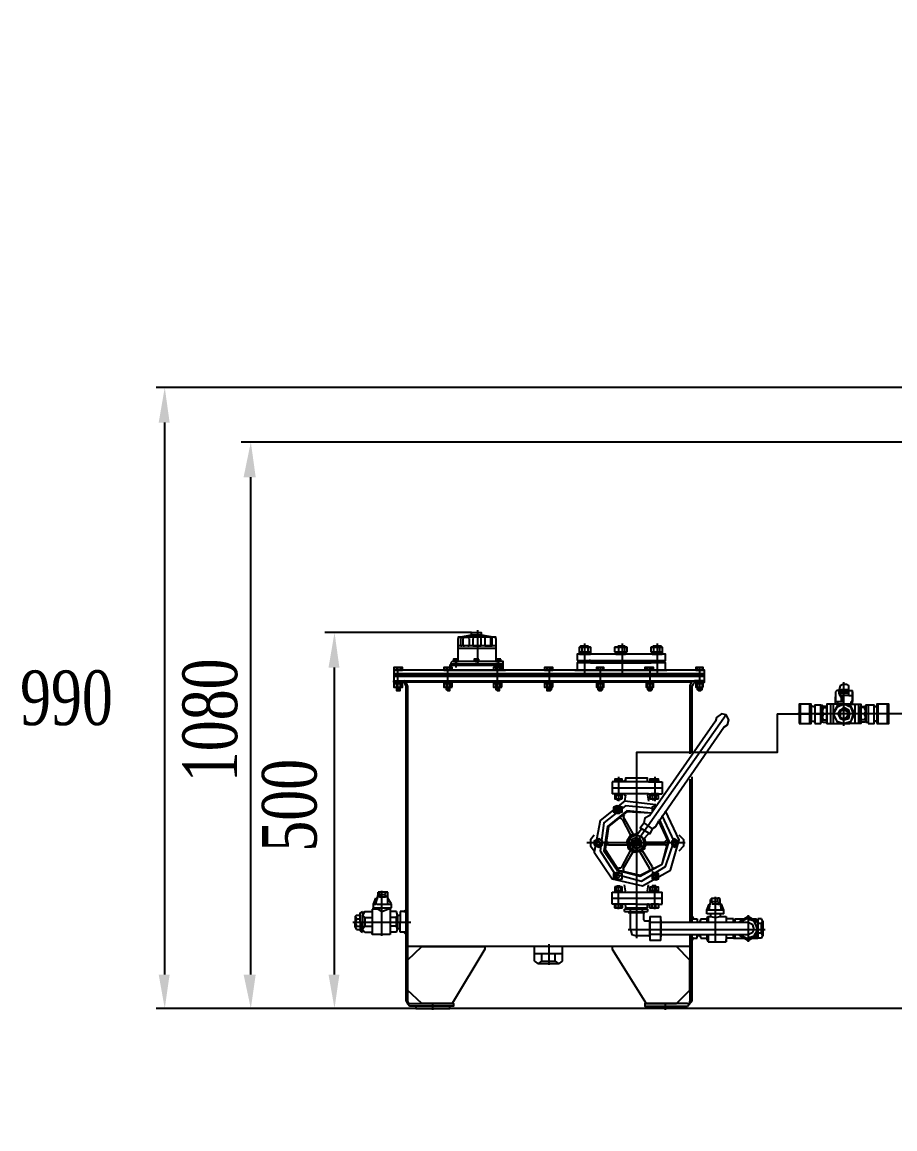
# Model space of a CAD drawing. Header units: inches. Extents: x -65 to 4788, y -4676 to 3369.
# Drawn here: x -65 to 1082, y -704 to 750 of the extents above; entities that cross this region are included whole.
import ezdxf

# ---------------------------------------------------------------- set-up
doc = ezdxf.new("R2010")
doc.units = ezdxf.units.IN
doc.header["$MEASUREMENT"] = 0
doc.layers.get('0').update_dxf_attribs({"color": 250, "linetype": 'CONTINUOUS', "lineweight": 100})
doc.styles.get("Standard").update_dxf_attribs({"font": 'times.ttf', "width": 0.75})

msp = doc.modelspace()

# ---------------------------------------------------------------- hatches: boundary and pattern name
at = {"lineweight": -2}
for points in [[(114.5, 223.9), (128.9, 223.9), (122.5, 270.1)], [(226.1, 152.2), (242, 152.2), (235.6, 198.4)], [(337.7, -98), (352, -98), (345.6, -51.8)], [(114.5, -501.3), (128.9, -501.3), (122.5, -545.9)], [(226.1, -501.3), (242, -501.3), (235.6, -545.9)], [(337.7, -501.3), (352, -501.3), (345.6, -545.9)]]:
    msp.add_hatch(color=0, dxfattribs=at).paths.add_polyline_path(points)

# ---------------------------------------------------------------- linework, layer by layer
at = {"color": 0, "lineweight": -2}
for points in [[(1415.1, 270.1), (111.3, 270.1)], [(122.5, 270.1), (122.5, 270.1)], [(122.5, -501.3), (122.5, 223.9)], [(1424.7, 198.4), (222.9, 198.4)], [(235.6, 198.4), (235.6, 198.4)], [(235.6, -501.3), (235.6, 152.2)], [(525.7, -51.8), (332.9, -51.8)], [(345.6, -51.8), (345.6, -51.8)], [(509.8, -58.2), (525.7, -55), (538.5, -55), (556, -58.2)], [(525.7, -55), (525.7, -51.8), (538.5, -51.8), (538.5, -55)], [(525.7, -51.8), (525.7, -51.8)], [(533.7, -48.6), (533.7, -93.3)], [(509.8, -58.2), (508.2, -58.2), (508.2, -59.8)], [(508.2, -86.9), (508.2, -59.8)], [(557.6, -69.4), (508.2, -69.4)], [(508.2, -72.5), (557.6, -72.5)], [(556, -58.2), (509.8, -58.2)], [(513, -58.2), (513, -58.2), (511.4, -59.8)], [(511.4, -69.4), (511.4, -59.8)], [(511.4, -69.4), (513, -69.4), (513, -69.4)], [(516.2, -58.2), (514.6, -58.2), (514.6, -59.8)], [(514.6, -69.4), (514.6, -59.8)], [(514.6, -69.4), (514.6, -69.4), (516.2, -69.4)], [(516.2, -58.2), (520.9, -58.2)], [(520.9, -69.4), (516.2, -69.4)], [(522.5, -59.8), (520.9, -58.2), (520.9, -58.2)], [(520.9, -69.4), (520.9, -69.4), (522.5, -69.4)], [(522.5, -59.8), (522.5, -69.4)], [(528.9, -58.2), (528.9, -58.2), (527.3, -59.8)], [(527.3, -59.8), (527.3, -69.4)], [(527.3, -69.4), (528.9, -69.4), (528.9, -69.4)], [(535.3, -58.2), (528.9, -58.2)], [(528.9, -69.4), (535.3, -69.4)], [(538.5, -59.8), (536.9, -58.2), (535.3, -58.2)], [(535.3, -69.4), (536.9, -69.4), (538.5, -69.4)], [(538.5, -69.4), (538.5, -59.8)], [(544.9, -58.2), (543.3, -58.2), (543.3, -59.8)], [(543.3, -59.8), (543.3, -69.4)], [(543.3, -69.4), (543.3, -69.4), (544.9, -69.4)], [(549.6, -58.2), (544.9, -58.2)], [(544.9, -69.4), (549.6, -69.4)], [(551.2, -59.8), (551.2, -58.2), (549.6, -58.2)], [(549.6, -69.4), (551.2, -69.4), (551.2, -69.4)], [(552.8, -59.8), (552.8, -58.2), (551.2, -58.2)], [(551.2, -69.4), (551.2, -59.8)], [(551.2, -69.4), (552.8, -69.4), (552.8, -69.4)], [(552.8, -69.4), (552.8, -59.8)], [(557.6, -59.8), (557.6, -58.2), (556, -58.2)], [(557.6, -59.8), (557.6, -86.9)], [(667.6, -77.3), (667.6, -71), (681.9, -71), (681.9, -77.3), (681.9, -78.9), (667.6, -78.9), (667.6, -77.3)], [(681.9, -71), (667.6, -71)], [(669.2, -69.4), (678.7, -69.4)], [(669.2, -71), (669.2, -69.4), (670.8, -69.4), (677.1, -69.4), (678.7, -69.4), (678.7, -71)], [(670.8, -71), (670.8, -69.4)], [(670.8, -71), (670.8, -77.3)], [(674, -66.2), (674, -104.4)], [(677.1, -71), (677.1, -69.4)], [(678.7, -71), (678.7, -77.3)], [(713.8, -77.3), (713.8, -71), (729.7, -71), (729.7, -77.3), (728.1, -78.9), (715.4, -78.9), (713.8, -77.3)], [(729.7, -71), (713.8, -71)], [(718.6, -69.4), (726.6, -69.4)], [(718.6, -71), (718.6, -69.4), (718.6, -69.4), (725, -69.4), (726.6, -69.4), (726.6, -71)], [(718.6, -71), (718.6, -69.4)], [(718.6, -71), (718.6, -77.3)], [(723.4, -66.2), (723.4, -104.4)], [(726.6, -71), (726.6, -69.4)], [(726.6, -71), (726.6, -77.3)], [(761.6, -77.3), (761.6, -71), (776, -71), (776, -77.3), (776, -78.9), (763.2, -78.9), (761.6, -77.3)], [(776, -71), (761.6, -71)], [(764.8, -71), (764.8, -69.4), (766.4, -69.4), (771.2, -69.4), (774.4, -69.4), (774.4, -71)], [(764.8, -69.4), (774.4, -69.4)], [(764.8, -71), (764.8, -77.3)], [(766.4, -71), (766.4, -69.4)], [(769.6, -66.2), (769.6, -104.4)], [(772.8, -71), (772.8, -69.4)], [(772.8, -71), (772.8, -77.3)], [(508.2, -86.9), (501.8, -86.9)], [(508.2, -86.9), (501.8, -86.9), (501.8, -88.5), (508.2, -88.5), (508.2, -86.9)], [(503.4, -86.9), (503.4, -88.5)], [(505, -86.9), (505, -98)], [(506.6, -86.9), (506.6, -88.5)], [(535.3, -86.9), (528.9, -86.9)], [(535.3, -86.9), (528.9, -86.9), (528.9, -88.5), (535.3, -88.5), (535.3, -86.9)], [(530.5, -86.9), (530.5, -88.5)], [(533.7, -86.9), (533.7, -88.5)], [(564, -86.9), (557.6, -86.9), (557.6, -88.5), (564, -88.5), (564, -86.9)], [(564, -86.9), (557.6, -86.9)], [(559.2, -86.9), (559.2, -88.5)], [(560.8, -86.9), (560.8, -98)], [(562.4, -86.9), (562.4, -88.5)], [(664.4, -88.5), (780.7, -88.5), (780.7, -80.5), (664.4, -80.5), (664.4, -88.5)], [(667.6, -77.3), (670.8, -77.3)], [(667.6, -80.5), (681.9, -80.5), (681.9, -78.9), (667.6, -78.9), (667.6, -80.5)], [(670.8, -77.3), (678.7, -77.3)], [(674, -78.9), (675.6, -80.5)], [(674, -80.5), (674, -78.9)], [(678.7, -77.3), (681.9, -77.3)], [(713.8, -77.3), (718.6, -77.3)], [(715.4, -80.5), (728.1, -80.5), (728.1, -78.9), (715.4, -78.9), (715.4, -80.5)], [(718.6, -77.3), (726.6, -77.3)], [(723.4, -80.5), (721.8, -78.9)], [(723.4, -78.9), (723.4, -80.5)], [(726.6, -77.3), (729.7, -77.3)], [(761.6, -77.3), (764.8, -77.3)], [(763.2, -80.5), (776, -80.5), (776, -78.9), (763.2, -78.9), (763.2, -80.5)], [(764.8, -77.3), (772.8, -77.3)], [(769.6, -80.5), (768, -78.9)], [(769.6, -78.9), (769.6, -80.5)], [(772.8, -77.3), (776, -77.3)], [(345.6, -501.3), (345.6, -98)], [(434.9, -101.2), (434.9, -98), (423.7, -98), (423.7, -101.2), (434.9, -101.2)], [(434.9, -98), (423.7, -98)], [(423.7, -106), (831.7, -106), (831.7, -101.2), (423.7, -101.2), (423.7, -106)], [(433.3, -101.2), (423.7, -101.2), (423.7, -101.2)], [(426.9, -98), (426.9, -101.2)], [(428.5, -98), (428.5, -128.3)], [(431.7, -98), (431.7, -101.2)], [(500.2, -98), (489.1, -98)], [(500.2, -101.2), (500.2, -98), (489.1, -98), (489.1, -101.2), (500.2, -101.2)], [(500.2, -101.2), (489.1, -101.2), (489.1, -101.2)], [(490.7, -101.2), (514.6, -101.2)], [(492.3, -98), (492.3, -101.2)], [(493.9, -98), (493.9, -128.3)], [(497, -101.2), (567.2, -101.2), (567.2, -94.9), (497, -94.9), (497, -98)], [(497, -98), (497, -101.2)], [(500.2, -90.1), (500.2, -90.1), (498.6, -91.7)], [(498.6, -93.3), (567.2, -93.3), (567.2, -91.7)], [(498.6, -91.7), (498.6, -93.3)], [(498.6, -94.9), (567.2, -94.9), (567.2, -93.3), (498.6, -93.3), (498.6, -94.9)], [(565.6, -90.1), (500.2, -90.1)], [(501.8, -90.1), (508.2, -90.1), (508.2, -88.5), (501.8, -88.5), (501.8, -90.1)], [(508.2, -88.5), (501.8, -88.5), (501.8, -88.5)], [(505, -90.1), (505, -88.5)], [(505, -88.5), (505, -90.1)], [(530.5, -90.1), (535.3, -90.1), (535.3, -88.5), (530.5, -88.5), (530.5, -90.1)], [(535.3, -88.5), (530.5, -88.5), (530.5, -88.5)], [(533.7, -90.1), (532.1, -88.5)], [(533.7, -88.5), (533.7, -90.1)], [(565.6, -98), (554.4, -98)], [(565.6, -101.2), (565.6, -98), (554.4, -98), (554.4, -101.2), (565.6, -101.2)], [(565.6, -101.2), (554.4, -101.2), (554.4, -101.2)], [(557.6, -90.1), (562.4, -90.1), (562.4, -88.5), (557.6, -88.5), (557.6, -90.1)], [(562.4, -88.5), (557.6, -88.5), (557.6, -88.5)], [(557.6, -98), (557.6, -101.2)], [(560.8, -90.1), (559.2, -88.5)], [(559.2, -98), (559.2, -128.3)], [(560.8, -88.5), (560.8, -90.1)], [(562.4, -98), (562.4, -101.2)], [(567.2, -91.7), (567.2, -90.1), (565.6, -90.1)], [(570.4, -101.2), (567.2, -101.2), (567.2, -101.2), (570.4, -101.2)], [(632.5, -98), (621.4, -98)], [(632.5, -101.2), (632.5, -98), (621.4, -98), (621.4, -101.2), (632.5, -101.2)], [(632.5, -101.2), (623, -101.2), (623, -101.2)], [(624.5, -98), (624.5, -101.2)], [(627.7, -98), (627.7, -128.3)], [(629.3, -98), (629.3, -101.2)], [(661.2, -101.2), (664.4, -101.2), (664.4, -101.2), (661.2, -101.2)], [(664.4, -101.2), (780.7, -101.2), (780.7, -91.7), (664.4, -91.7), (664.4, -101.2)], [(669.2, -91.7), (669.2, -88.5)], [(670.8, -91.7), (670.8, -88.5)], [(677.1, -91.7), (677.1, -88.5)], [(678.7, -88.5), (678.7, -91.7)], [(681.9, -90.1), (681.9, -88.5), (680.3, -88.5)], [(718.6, -90.1), (681.9, -90.1), (681.9, -91.7), (761.6, -91.7), (761.6, -90.1), (726.6, -90.1)], [(681.9, -90.1), (718.6, -90.1)], [(699.5, -101.2), (699.5, -98), (689.9, -98), (689.9, -101.2), (699.5, -101.2)], [(699.5, -98), (689.9, -98)], [(697.9, -101.2), (689.9, -101.2), (689.9, -101.2)], [(691.5, -98), (691.5, -101.2)], [(694.7, -98), (694.7, -128.3)], [(697.9, -98), (697.9, -101.2)], [(718.6, -91.7), (718.6, -88.5)], [(718.6, -91.7), (718.6, -88.5)], [(726.6, -91.7), (726.6, -88.5)], [(726.6, -88.5), (726.6, -91.7)], [(726.6, -90.1), (761.6, -90.1)], [(763.2, -98), (753.6, -98)], [(763.2, -101.2), (763.2, -98), (753.6, -98), (753.6, -101.2), (763.2, -101.2)], [(763.2, -101.2), (753.6, -101.2), (753.6, -101.2)], [(755.2, -98), (755.2, -101.2)], [(764.8, -101.2), (764.8, -98), (755.2, -98), (755.2, -101.2), (764.8, -101.2)], [(764.8, -98), (755.2, -98)], [(763.2, -101.2), (755.2, -101.2), (755.2, -101.2)], [(756.8, -98), (756.8, -101.2)], [(760, -98), (760, -128.3)], [(763.2, -88.5), (763.2, -88.5), (761.6, -90.1)], [(761.6, -98), (761.6, -101.2)], [(763.2, -98), (763.2, -101.2)], [(764.8, -91.7), (764.8, -88.5)], [(766.4, -91.7), (766.4, -88.5)], [(772.8, -91.7), (772.8, -88.5)], [(774.4, -88.5), (774.4, -91.7)], [(782.3, -101.2), (780.7, -101.2), (780.7, -101.2), (782.3, -101.2)], [(830.2, -98), (820.6, -98)], [(830.2, -101.2), (830.2, -98), (820.6, -98), (820.6, -101.2), (830.2, -101.2)], [(830.2, -101.2), (820.6, -101.2), (820.6, -101.2)], [(822.2, -98), (822.2, -101.2)], [(825.4, -98), (825.4, -128.3)], [(828.6, -98), (828.6, -101.2)], [(423.7, -109.2), (831.7, -109.2), (831.7, -106), (423.7, -106), (423.7, -109.2)], [(423.7, -115.6), (831.7, -115.6), (831.7, -109.2), (423.7, -109.2), (423.7, -115.6)], [(436.5, -117.2), (423.7, -117.2), (423.7, -115.6)], [(423.7, -115.6), (436.5, -115.6)], [(441.3, -122), (439.7, -117.2), (436.5, -115.6)], [(819, -115.6), (814.2, -117.2), (812.6, -122)], [(819, -117.2), (831.7, -117.2), (831.7, -115.6), (819, -115.6)], [(423.7, -118.8), (433.3, -118.8), (433.3, -117.2), (423.7, -117.2), (423.7, -118.8)], [(433.3, -123.6), (434.9, -123.6), (434.9, -118.8), (423.7, -118.8), (423.7, -123.6), (433.3, -123.6)], [(434.9, -118.8), (423.7, -118.8)], [(423.7, -123.6), (426.9, -123.6)], [(426.9, -118.8), (426.9, -123.6)], [(426.9, -123.6), (426.9, -126.7)], [(426.9, -123.6), (426.9, -126.7), (426.9, -128.3), (431.7, -128.3), (431.7, -126.7), (431.7, -123.6)], [(426.9, -123.6), (431.7, -123.6)], [(431.7, -126.7), (426.9, -126.7)], [(428.5, -118.8), (428.5, -117.2)], [(428.5, -117.2), (430.1, -118.8)], [(431.7, -118.8), (431.7, -123.6)], [(431.7, -126.7), (431.7, -123.6)], [(431.7, -123.6), (434.9, -123.6)], [(439.7, -122), (438.1, -118.8), (436.5, -117.2)], [(814.2, -117.2), (439.7, -117.2)], [(439.7, -536.4), (439.7, -122)], [(441.3, -122), (441.3, -536.4)], [(489.1, -118.8), (500.2, -118.8), (500.2, -117.2), (489.1, -117.2), (489.1, -118.8)], [(500.2, -118.8), (489.1, -118.8)], [(500.2, -123.6), (500.2, -118.8), (489.1, -118.8), (489.1, -123.6), (500.2, -123.6)], [(489.1, -123.6), (492.3, -123.6)], [(492.3, -118.8), (492.3, -123.6)], [(492.3, -123.6), (497, -123.6)], [(492.3, -123.6), (492.3, -126.7)], [(492.3, -123.6), (492.3, -126.7), (493.9, -128.3), (497, -128.3), (497, -126.7), (497, -123.6)], [(497, -126.7), (492.3, -126.7)], [(493.9, -118.8), (493.9, -117.2)], [(493.9, -117.2), (495.4, -118.8)], [(497, -118.8), (497, -123.6)], [(497, -123.6), (500.2, -123.6)], [(497, -126.7), (497, -123.6)], [(554.4, -118.8), (565.6, -118.8), (565.6, -117.2), (554.4, -117.2), (554.4, -118.8)], [(565.6, -118.8), (554.4, -118.8)], [(565.6, -123.6), (565.6, -118.8), (554.4, -118.8), (554.4, -123.6), (565.6, -123.6)], [(554.4, -123.6), (557.6, -123.6)], [(557.6, -118.8), (557.6, -123.6)], [(557.6, -123.6), (562.4, -123.6)], [(557.6, -123.6), (557.6, -126.7), (559.2, -128.3), (562.4, -128.3), (562.4, -126.7), (562.4, -123.6)], [(562.4, -126.7), (557.6, -126.7)], [(559.2, -118.8), (559.2, -117.2)], [(559.2, -117.2), (560.8, -118.8)], [(559.2, -123.6), (559.2, -126.7)], [(562.4, -118.8), (562.4, -123.6)], [(562.4, -123.6), (565.6, -123.6)], [(562.4, -126.7), (562.4, -123.6)], [(632.5, -118.8), (621.4, -118.8)], [(632.5, -123.6), (632.5, -123.6), (632.5, -118.8), (621.4, -118.8), (621.4, -123.6), (632.5, -123.6)], [(621.4, -123.6), (624.5, -123.6)], [(623, -118.8), (632.5, -118.8), (632.5, -117.2), (623, -117.2), (623, -118.8)], [(624.5, -118.8), (624.5, -123.6)], [(624.5, -123.6), (624.5, -126.7)], [(624.5, -123.6), (624.5, -126.7), (624.5, -128.3), (629.3, -128.3), (630.9, -126.7), (630.9, -123.6)], [(624.5, -123.6), (629.3, -123.6)], [(630.9, -126.7), (624.5, -126.7)], [(627.7, -118.8), (627.7, -117.2)], [(627.7, -117.2), (627.7, -118.8)], [(629.3, -118.8), (629.3, -123.6)], [(629.3, -126.7), (629.3, -123.6)], [(629.3, -123.6), (632.5, -123.6)], [(689.9, -118.8), (697.9, -118.8), (697.9, -117.2), (689.9, -117.2), (689.9, -118.8)], [(697.9, -123.6), (699.5, -123.6), (699.5, -118.8), (689.9, -118.8), (689.9, -123.6), (697.9, -123.6)], [(699.5, -118.8), (689.9, -118.8)], [(689.9, -123.6), (691.5, -123.6)], [(691.5, -118.8), (691.5, -123.6)], [(691.5, -123.6), (691.5, -126.7), (693.1, -128.3), (696.3, -128.3), (697.9, -126.7), (697.9, -123.6)], [(691.5, -123.6), (697.9, -123.6)], [(691.5, -123.6), (691.5, -126.7)], [(697.9, -126.7), (691.5, -126.7)], [(694.7, -118.8), (694.7, -117.2)], [(694.7, -117.2), (694.7, -118.8)], [(696.3, -126.7), (696.3, -123.6)], [(697.9, -118.8), (697.9, -123.6)], [(697.9, -123.6), (699.5, -123.6)], [(755.2, -118.8), (763.2, -118.8), (763.2, -117.2), (755.2, -117.2), (755.2, -118.8)], [(763.2, -123.6), (764.8, -123.6), (764.8, -118.8), (755.2, -118.8), (755.2, -123.6), (763.2, -123.6)], [(764.8, -118.8), (755.2, -118.8)], [(755.2, -123.6), (756.8, -123.6)], [(756.8, -118.8), (756.8, -123.6)], [(756.8, -123.6), (756.8, -126.7)], [(756.8, -123.6), (756.8, -126.7), (758.4, -128.3), (761.6, -128.3), (763.2, -126.7), (763.2, -123.6)], [(756.8, -123.6), (763.2, -123.6)], [(763.2, -126.7), (756.8, -126.7)], [(760, -117.2), (760, -118.8)], [(760, -118.8), (760, -117.2)], [(761.6, -126.7), (761.6, -123.6)], [(763.2, -118.8), (763.2, -123.6)], [(763.2, -123.6), (764.8, -123.6)], [(812.6, -122), (812.6, -211.2)], [(819, -117.2), (817.4, -118.8), (815.8, -122)], [(815.8, -208), (815.8, -122)], [(820.6, -118.8), (830.2, -118.8), (830.2, -117.2), (820.6, -117.2), (820.6, -118.8)], [(830.2, -118.8), (820.6, -118.8)], [(830.2, -123.6), (830.2, -118.8), (820.6, -118.8), (820.6, -123.6), (830.2, -123.6)], [(820.6, -123.6), (822.2, -123.6)], [(822.2, -118.8), (822.2, -123.6)], [(822.2, -123.6), (822.2, -126.7), (823.8, -128.3), (827, -128.3), (828.6, -126.7), (828.6, -123.6)], [(822.2, -123.6), (828.6, -123.6)], [(828.6, -126.7), (822.2, -126.7)], [(823.8, -123.6), (823.8, -126.7)], [(825.4, -118.8), (825.4, -117.2)], [(825.4, -117.2), (825.4, -118.8)], [(827, -126.7), (827, -123.6)], [(828.6, -118.8), (828.6, -123.6)], [(828.6, -123.6), (830.2, -123.6)], [(1005.5, -128.3), (1005.5, -128.3), (1003.9, -129.9)], [(1003.9, -129.9), (1003.9, -142.7), (1013.4, -142.7)], [(1008.7, -128.3), (1005.5, -128.3)], [(1007.1, -128.3), (1008.7, -128.3)], [(1013.4, -120.4), (1010.3, -122), (1008.7, -126.7)], [(1008.7, -133.1), (1008.7, -126.7)], [(1008.7, -126.7), (1021.4, -126.7)], [(1010.3, -133.1), (1010.3, -126.7)], [(1021.4, -129.9), (1010.3, -129.9)], [(1011.9, -126.7), (1011.9, -129.9), (1018.2, -129.9), (1018.2, -126.7)], [(1018.2, -120.4), (1013.4, -120.4)], [(1013.4, -129.9), (1013.4, -129.9)], [(1015, -174.6), (1015, -117.2)], [(1021.4, -126.7), (1021.4, -122), (1018.2, -120.4)], [(1018.2, -129.9), (1018.2, -129.9)], [(1021.4, -134.7), (1021.4, -126.7)], [(1021.4, -134.7), (1021.4, -126.7)], [(1021.4, -128.3), (1026.2, -128.3)], [(1026.2, -129.9), (1026.2, -142.7), (1024.6, -142.7)], [(1026.2, -129.9), (1026.2, -128.3), (1026.2, -128.3)], [(1026.2, -142.7), (1026.2, -129.9)], [(1003.9, -142.7), (1003.9, -136.3)], [(1003.9, -142.7), (1003.9, -136.3)], [(1003.9, -145.9), (1003.9, -142.7), (1007.1, -142.7)], [(1007.1, -145.9), (1007.1, -142.7)], [(1008.7, -133.1), (1011.9, -137.9)], [(1021.4, -131.5), (1010.3, -131.5)], [(1010.3, -133.1), (1013.4, -137.9)], [(1021.4, -134.7), (1010.3, -134.7)], [(1011.9, -142.7), (1011.9, -137.9)], [(1013.4, -137.9), (1013.4, -137.9)], [(1013.4, -142.7), (1013.4, -137.9)], [(1021.4, -134.7), (1026.2, -134.7)], [(1024.6, -142.7), (1026.2, -142.7)], [(1026.2, -145.9), (1026.2, -142.7), (1024.6, -142.7)], [(1024.6, -145.9), (1024.6, -142.7)], [(1026.2, -142.7), (1026.2, -134.7)], [(1026.2, -142.7), (1026.2, -136.3)], [(1026.2, -142.7), (1026.2, -136.3)], [(927.4, -158.6), (927.4, -209.6), (742.5, -209.6), (742.5, -243.1)], [(857.2, -176.1), (862, -173), (863.6, -166.6), (860.4, -160.2), (854.1, -158.6), (847.7, -163.4), (846.1, -168.2)], [(927.4, -158.6), (956.1, -158.6)], [(1075.6, -158.6), (954.5, -158.6)], [(956.1, -171.4), (972, -171.4), (972, -145.9), (956.1, -145.9), (956.1, -171.4)], [(957.7, -145.9), (957.7, -171.4)], [(957.7, -158.6), (970.4, -158.6)], [(970.4, -158.6), (970.4, -145.9)], [(970.4, -171.4), (970.4, -158.6)], [(975.2, -149.1), (972, -149.1), (972, -147.5), (972, -147.5)], [(972, -147.5), (972, -169.8)], [(972, -149.1), (972, -149.1)], [(972, -150.6), (972, -168.2)], [(975.2, -149.1), (976.8, -149.1), (976.8, -149.1)], [(976.8, -171.4), (984.8, -171.4), (984.8, -147.5), (976.8, -147.5), (976.8, -171.4)], [(976.8, -147.5), (976.8, -171.4)], [(976.8, -158.6), (984.8, -158.6)], [(984.8, -158.6), (984.8, -147.5)], [(984.8, -147.5), (986.4, -147.5), (986.4, -169.8), (984.8, -169.8)], [(984.8, -171.4), (984.8, -158.6)], [(987.9, -149.1), (986.4, -149.1), (986.4, -150.6), (987.9, -150.6)], [(987.9, -150.6), (986.4, -155.4), (987.9, -158.6)], [(987.9, -158.6), (986.4, -163.4), (987.9, -166.6)], [(992.7, -149.1), (987.9, -149.1)], [(987.9, -169.8), (992.7, -169.8), (992.7, -149.1)], [(987.9, -150.6), (992.7, -150.6)], [(987.9, -158.6), (992.7, -158.6)], [(1007.1, -145.9), (1000.7, -145.9), (1000.7, -145.9), (992.7, -145.9), (992.7, -171.4), (1000.7, -171.4), (1000.7, -171.4), (1007.1, -171.4)], [(992.7, -145.9), (992.7, -171.4)], [(992.7, -145.9), (992.7, -171.4)], [(992.7, -145.9), (992.7, -149.1)], [(997.5, -145.9), (997.5, -171.4)], [(1027.8, -158.6), (1024.6, -150.6), (1015, -145.9), (1005.5, -150.6), (1000.7, -158.6), (1005.5, -168.2), (1015, -171.4), (1024.6, -168.2), (1027.8, -158.6)], [(1007.1, -145.9), (1000.7, -158.6), (1007.1, -171.4), (1023, -171.4), (1029.4, -158.6), (1023, -145.9), (1007.1, -145.9)], [(1000.7, -145.9), (1000.7, -171.4)], [(1000.7, -145.9), (1000.7, -158.6)], [(1007.1, -145.9), (1007.1, -147.5)], [(1023, -158.6), (1021.4, -153.8), (1015, -150.6), (1010.3, -153.8), (1007.1, -158.6), (1010.3, -165), (1015, -166.6), (1021.4, -165), (1023, -158.6)], [(1021.4, -158.6), (1019.8, -155.4), (1015, -152.2), (1010.3, -155.4), (1008.7, -158.6), (1010.3, -163.4), (1015, -166.6), (1019.8, -163.4), (1021.4, -158.6)], [(1010.3, -145.9), (1021.4, -145.9)], [(1021.4, -158.6), (1018.2, -155.4), (1015, -153.8), (1010.3, -155.4), (1010.3, -158.6), (1010.3, -163.4), (1015, -165), (1018.2, -163.4), (1021.4, -158.6)], [(1024.6, -145.9), (1029.4, -145.9), (1029.4, -145.9), (1037.4, -145.9), (1037.4, -171.4), (1029.4, -171.4), (1029.4, -171.4), (1023, -171.4)], [(1024.6, -145.9), (1023, -147.5)], [(1029.4, -145.9), (1029.4, -158.6)], [(1029.4, -145.9), (1029.4, -171.4)], [(1034.2, -145.9), (1034.2, -171.4)], [(1037.4, -145.9), (1037.4, -171.4)], [(1037.4, -145.9), (1037.4, -171.4)], [(1037.4, -149.1), (1042.1, -149.1)], [(1042.1, -169.8), (1037.4, -169.8), (1037.4, -149.1)], [(1042.1, -150.6), (1037.4, -150.6)], [(1042.1, -158.6), (1037.4, -158.6)], [(1042.1, -150.6), (1043.7, -150.6), (1043.7, -149.1), (1042.1, -149.1)], [(1042.1, -158.6), (1043.7, -155.4), (1042.1, -150.6)], [(1042.1, -166.6), (1043.7, -163.4), (1042.1, -158.6)], [(1046.9, -147.5), (1043.7, -147.5), (1043.7, -169.8), (1046.9, -169.8)], [(1046.9, -147.5), (1046.9, -171.4)], [(1046.9, -171.4), (1054.9, -171.4), (1054.9, -147.5), (1046.9, -147.5), (1046.9, -171.4)], [(1054.9, -158.6), (1046.9, -158.6)], [(1054.9, -149.1), (1058.1, -149.1), (1058.1, -147.5), (1058.1, -147.5)], [(1054.9, -158.6), (1054.9, -147.5)], [(1054.9, -149.1), (1054.9, -149.1), (1054.9, -149.1)], [(1054.9, -171.4), (1054.9, -158.6)], [(1058.1, -171.4), (1074, -171.4), (1074, -145.9), (1058.1, -145.9), (1058.1, -171.4)], [(1058.1, -147.5), (1058.1, -169.8)], [(1058.1, -149.1), (1058.1, -149.1)], [(1058.1, -150.6), (1058.1, -168.2)], [(1059.7, -145.9), (1059.7, -171.4)], [(1072.4, -158.6), (1059.7, -158.6)], [(1072.4, -158.6), (1072.4, -145.9)], [(1133, -158.6), (1072.4, -158.6)], [(1072.4, -171.4), (1072.4, -158.6)], [(860.4, -160.2), (748.9, -318)], [(846.1, -168.2), (760, -292.5)], [(972, -169.8), (972, -169.8), (972, -168.2), (975.2, -168.2)], [(972, -169.8), (972, -169.8)], [(976.8, -169.8), (976.8, -169.8), (975.2, -168.2)], [(987.9, -166.6), (986.4, -166.6), (986.4, -168.2), (987.9, -169.8)], [(987.9, -166.6), (992.7, -166.6)], [(992.7, -171.4), (992.7, -169.8)], [(1000.7, -160.2), (1000.7, -171.4)], [(1029.4, -160.2), (1029.4, -171.4)], [(1042.1, -166.6), (1037.4, -166.6)], [(1037.4, -171.4), (1037.4, -169.8)], [(1042.1, -169.8), (1043.7, -168.2), (1043.7, -166.6), (1042.1, -166.6)], [(1058.1, -169.8), (1058.1, -169.8), (1058.1, -168.2), (1054.9, -168.2)], [(1054.9, -168.2), (1054.9, -169.8), (1054.9, -169.8)], [(1058.1, -169.8), (1058.1, -169.8)], [(771.2, -300.5), (857.2, -176.1)], [(723.4, -246.3), (723.4, -244.7), (713.8, -244.7), (713.8, -246.3), (723.4, -246.3)], [(723.4, -244.7), (713.8, -244.7)], [(723.4, -246.3), (723.4, -247.9), (713.8, -247.9), (713.8, -246.3)], [(715.4, -244.7), (715.4, -246.3)], [(718.6, -241.5), (718.6, -273.4)], [(721.8, -244.7), (721.8, -246.3)], [(726.6, -247.9), (726.6, -246.3), (728.1, -246.3)], [(729.7, -243.1), (728.1, -243.1), (728.1, -244.7)], [(728.1, -244.7), (728.1, -246.3)], [(755.2, -243.1), (729.7, -243.1)], [(742.5, -239.9), (742.5, -453.5)], [(756.8, -244.7), (756.8, -243.1), (755.2, -243.1)], [(756.8, -246.3), (756.8, -244.7)], [(756.8, -246.3), (756.8, -246.3), (758.4, -247.9)], [(771.2, -244.7), (760, -244.7)], [(771.2, -246.3), (771.2, -244.7), (760, -244.7), (760, -246.3), (771.2, -246.3)], [(771.2, -246.3), (771.2, -247.9), (761.6, -247.9), (761.6, -246.3)], [(763.2, -244.7), (763.2, -246.3)], [(766.4, -241.5), (766.4, -273.4)], [(768, -244.7), (768, -246.3)], [(812.6, -244.7), (812.6, -432.8)], [(815.8, -432.8), (815.8, -241.5)], [(758.4, -247.9), (710.6, -247.9)], [(710.6, -247.9), (710.6, -255.8)], [(710.6, -255.8), (776, -255.8)], [(710.6, -255.8), (776, -255.8)], [(710.6, -255.8), (710.6, -263.8)], [(758.4, -247.9), (776, -247.9)], [(776, -247.9), (776, -255.8)], [(776, -255.8), (776, -263.8)], [(768, -278.2), (726.6, -273.4), (694.7, -298.9), (686.7, -340.3), (710.6, -375.4), (750.5, -384.9), (787.1, -364.2), (798.3, -324.4), (780.7, -286.1)], [(758.4, -263.8), (710.6, -263.8)], [(713.8, -265.4), (723.4, -265.4), (723.4, -263.8), (713.8, -263.8), (713.8, -265.4)], [(723.4, -265.4), (713.8, -265.4)], [(723.4, -270.2), (723.4, -265.4), (713.8, -265.4), (713.8, -270.2), (723.4, -270.2)], [(713.8, -270.2), (715.4, -270.2)], [(715.4, -265.4), (715.4, -270.2)], [(715.4, -270.2), (721.8, -270.2)], [(715.4, -270.2), (715.4, -271.8)], [(715.4, -270.2), (715.4, -270.2)], [(717, -271.8), (715.4, -270.2)], [(715.4, -270.2), (721.8, -270.2)], [(717, -271.8), (720.2, -271.8)], [(718.6, -263.8), (718.6, -265.4)], [(718.6, -265.4), (718.6, -263.8)], [(721.8, -270.2), (720.2, -271.8)], [(721.8, -265.4), (721.8, -270.2)], [(721.8, -270.2), (723.4, -270.2)], [(721.8, -270.2), (721.8, -271.8)], [(721.8, -270.2), (721.8, -270.2)], [(728.1, -265.4), (726.6, -265.4), (726.6, -263.8)], [(728.1, -265.4), (726.6, -273.4)], [(758.4, -263.8), (756.8, -265.4), (756.8, -265.4)], [(756.8, -265.4), (758.4, -273.4)], [(758.4, -263.8), (776, -263.8)], [(771.2, -270.2), (771.2, -270.2), (771.2, -265.4), (771.2, -265.4), (761.6, -265.4), (760, -265.4), (760, -270.2), (771.2, -270.2)], [(771.2, -265.4), (760, -265.4)], [(760, -270.2), (763.2, -270.2)], [(761.6, -265.4), (771.2, -265.4), (771.2, -263.8), (761.6, -263.8), (761.6, -265.4)], [(763.2, -265.4), (763.2, -270.2)], [(763.2, -270.2), (763.2, -271.8)], [(763.2, -270.2), (763.2, -271.8)], [(763.2, -270.2), (763.2, -270.2)], [(768, -270.2), (763.2, -270.2)], [(763.2, -270.2), (768, -270.2)], [(768, -271.8), (763.2, -271.8)], [(766.4, -265.4), (764.8, -263.8)], [(766.4, -263.8), (766.4, -265.4)], [(768, -265.4), (768, -270.2)], [(768, -270.2), (768, -271.8)], [(768, -271.8), (768, -270.2)], [(768, -270.2), (768, -270.2)], [(768, -270.2), (771.2, -270.2)], [(764.8, -282.9), (728.1, -279.7), (699.5, -302.1), (694.7, -338.7), (713.8, -369), (748.9, -378.6), (780.7, -359.4), (791.9, -326), (776, -292.5)], [(761.6, -289.3), (729.7, -286.1), (704.2, -306.8), (699.5, -338.7), (717, -364.2), (747.3, -372.2), (776, -356.3), (785.5, -326), (772.8, -297.3)], [(760, -289.3), (729.7, -287.7), (705.8, -306.8), (701.1, -337.1), (718.6, -364.2), (747.3, -370.6), (776, -356.3), (783.9, -326), (771.2, -298.9)], [(712.2, -281.3), (712.2, -287.7), (717, -289.3), (723.4, -287.7), (723.4, -281.3), (717, -279.7), (712.2, -281.3)], [(723.4, -286.1), (720.2, -281.3), (717, -279.7), (713.8, -281.3), (712.2, -286.1), (713.8, -289.3), (717, -289.3), (720.2, -289.3), (723.4, -286.1)], [(713.8, -279.7), (720.2, -289.3)], [(718.6, -287.7), (720.2, -286.1), (720.2, -284.5), (718.6, -282.9), (717, -281.3), (713.8, -282.9), (713.8, -286.1), (715.4, -286.1)], [(720.2, -286.1), (718.6, -282.9), (715.4, -282.9), (713.8, -286.1), (715.4, -286.1), (717, -287.7), (718.6, -286.1), (720.2, -286.1)], [(768, -279.7), (763.2, -281.3), (763.2, -286.1)], [(723.4, -297.3), (721.8, -295.7), (718.6, -295.7)], [(723.4, -297.3), (734.5, -318)], [(726.6, -292.5), (725, -294.1), (725, -294.1)], [(725, -294.1), (737.7, -316.4)], [(752.1, -302.1), (763.2, -310), (760, -316.4), (747.3, -308.4), (752.1, -302.1)], [(760, -292.5), (753.6, -295.7), (752.1, -302.1)], [(752.1, -302.1), (763.2, -310)], [(763.2, -310), (768, -306.8), (771.2, -300.5)], [(686.7, -318), (681.9, -324.4), (681.9, -332.3), (686.7, -338.7)], [(744.1, -316.4), (734.5, -318), (729.7, -326), (731.3, -335.5), (739.3, -340.3), (748.9, -338.7), (755.2, -330.8), (753.6, -322.8)], [(744.1, -316.4), (742.5, -316.4), (731.3, -322.8), (731.3, -335.5), (742.5, -340.3), (753.6, -335.5), (753.6, -322.8)], [(753.6, -327.6), (750.5, -321.2), (742.5, -318), (734.5, -321.2), (731.3, -327.6), (734.5, -335.5), (742.5, -338.7), (750.5, -335.5), (753.6, -327.6)], [(748.9, -318), (734.5, -338.7)], [(742.5, -318), (748.9, -310)], [(752.1, -322.8), (758.4, -316.4)], [(798.3, -338.7), (804.7, -332.3), (804.7, -324.4), (798.3, -318)], [(677.1, -327.6), (806.2, -327.6)], [(686.7, -330.8), (693.1, -333.9), (697.9, -330.8), (697.9, -326), (693.1, -322.8), (686.7, -326), (686.7, -330.8)], [(694.7, -329.2), (694.7, -327.6), (693.1, -326), (691.5, -326), (689.9, -327.6), (689.9, -329.2), (689.9, -330.8), (693.1, -330.8)], [(694.7, -327.6), (694.7, -327.6), (693.1, -326), (689.9, -327.6), (689.9, -327.6), (689.9, -330.8), (693.1, -330.8), (694.7, -330.8), (694.7, -327.6)], [(702.6, -324.4), (702.6, -326), (705.8, -327.6)], [(705.8, -330.8), (702.6, -330.8), (702.6, -332.3)], [(705.8, -327.6), (729.7, -327.6)], [(705.8, -330.8), (729.7, -330.8)], [(731.3, -321.2), (752.1, -335.5)], [(742.5, -321.2), (736.1, -324.4), (734.5, -330.8), (742.5, -335.5), (748.9, -332.3), (748.9, -326), (742.5, -321.2)], [(748.9, -327.6), (747.3, -322.8), (742.5, -322.8), (737.7, -322.8), (736.1, -327.6), (737.7, -333.9), (742.5, -335.5), (747.3, -333.9), (748.9, -327.6)], [(747.3, -327.6), (745.7, -326), (742.5, -324.4), (739.3, -326), (739.3, -327.6), (739.3, -330.8), (742.5, -332.3), (745.7, -330.8), (747.3, -327.6)], [(739.3, -330.8), (742.5, -332.3), (745.7, -330.8), (747.3, -327.6), (744.1, -324.4), (740.9, -324.4), (739.3, -327.6)], [(780.7, -327.6), (755.2, -327.6)], [(780.7, -330.8), (755.2, -330.8)], [(780.7, -327.6), (780.7, -326), (782.3, -324.4)], [(782.3, -332.3), (780.7, -330.8), (780.7, -330.8)], [(796.7, -326), (791.9, -322.8), (788.7, -326), (788.7, -330.8), (791.9, -333.9), (796.7, -330.8), (796.7, -326)], [(788.7, -327.6), (790.3, -330.8), (791.9, -330.8), (793.5, -330.8), (795.1, -330.8), (795.1, -327.6), (793.5, -326), (791.9, -326)], [(795.1, -327.6), (793.5, -327.6), (791.9, -326), (790.3, -327.6), (790.3, -330.8), (791.9, -330.8), (793.5, -330.8), (795.1, -327.6)], [(723.4, -359.4), (734.5, -338.7)], [(725, -362.6), (737.7, -340.3)], [(760, -362.6), (747.3, -340.3)], [(763.2, -359.4), (750.5, -338.7)], [(718.6, -361), (721.8, -361), (723.4, -359.4)], [(725, -362.6), (725, -364.2), (726.6, -364.2)], [(760, -364.2), (760, -364.2), (760, -362.6)], [(763.2, -359.4), (763.2, -361), (764.8, -361)], [(717, -377), (723.4, -375.4), (723.4, -369), (717, -367.4), (712.2, -369), (712.2, -375.4), (717, -377)], [(713.8, -377), (720.2, -365.8)], [(720.2, -372.2), (718.6, -370.6), (717, -369), (715.4, -370.6), (713.8, -372.2), (715.4, -373.8), (718.6, -373.8), (720.2, -372.2)], [(718.6, -369), (715.4, -369), (713.8, -372.2), (713.8, -373.8), (717, -375.4), (718.6, -373.8), (720.2, -372.2)], [(771.2, -377), (763.2, -365.8)], [(771.2, -375.4), (771.2, -369), (768, -367.4), (763.2, -369), (763.2, -375.4), (768, -377), (771.2, -375.4)], [(766.4, -369), (764.8, -370.6), (763.2, -372.2), (764.8, -373.8), (768, -375.4), (769.6, -373.8), (771.2, -372.2), (769.6, -369)], [(769.6, -372.2), (769.6, -370.6), (768, -369), (764.8, -370.6), (764.8, -373.8), (769.6, -373.8), (769.6, -372.2)], [(407.8, -450.3), (407.8, -391.3)], [(723.4, -391.3), (723.4, -386.5), (713.8, -386.5), (713.8, -391.3), (723.4, -391.3)], [(723.4, -386.5), (713.8, -386.5)], [(713.8, -392.9), (723.4, -392.9), (723.4, -391.3), (713.8, -391.3), (713.8, -392.9)], [(713.8, -391.3), (715.4, -391.3)], [(717, -384.9), (715.4, -386.5)], [(715.4, -386.5), (715.4, -384.9)], [(715.4, -386.5), (721.8, -386.5)], [(715.4, -386.5), (715.4, -391.3)], [(715.4, -386.5), (715.4, -386.5)], [(715.4, -391.3), (721.8, -391.3)], [(717, -384.9), (720.2, -384.9)], [(718.6, -415.2), (718.6, -384.9)], [(718.6, -391.3), (718.6, -392.9)], [(718.6, -392.9), (718.6, -391.3)], [(721.8, -386.5), (720.2, -384.9)], [(721.8, -386.5), (721.8, -384.9)], [(721.8, -386.5), (721.8, -391.3)], [(721.8, -386.5), (721.8, -386.5)], [(721.8, -391.3), (723.4, -391.3)], [(728.1, -391.3), (726.6, -383.4)], [(726.6, -392.9), (726.6, -392.9), (728.1, -391.3)], [(756.8, -391.3), (758.4, -383.4)], [(756.8, -391.3), (756.8, -392.9), (758.4, -392.9)], [(771.2, -386.5), (760, -386.5)], [(771.2, -391.3), (771.2, -391.3), (771.2, -386.5), (760, -386.5), (760, -391.3), (771.2, -391.3)], [(760, -391.3), (763.2, -391.3)], [(761.6, -392.9), (771.2, -392.9), (771.2, -391.3), (761.6, -391.3), (761.6, -392.9)], [(763.2, -386.5), (763.2, -384.9)], [(768, -384.9), (763.2, -384.9)], [(763.2, -386.5), (763.2, -384.9)], [(768, -386.5), (763.2, -386.5)], [(763.2, -386.5), (763.2, -391.3)], [(763.2, -386.5), (763.2, -386.5)], [(763.2, -391.3), (768, -391.3)], [(766.4, -392.9), (764.8, -391.3)], [(766.4, -415.2), (766.4, -384.9)], [(766.4, -391.3), (766.4, -392.9)], [(768, -384.9), (768, -386.5)], [(768, -386.5), (768, -384.9)], [(768, -386.5), (768, -391.3)], [(768, -386.5), (768, -386.5)], [(768, -391.3), (771.2, -391.3)], [(396.6, -408.9), (399.8, -400.9)], [(399.8, -408.9), (403, -396.1)], [(399.8, -400.9), (403, -400.9)], [(403, -396.1), (403, -392.9)], [(404.6, -392.9), (403, -392.9), (403, -392.9)], [(404.6, -397.7), (403, -399.3)], [(404.6, -399.3), (403, -399.3)], [(412.6, -392.9), (404.6, -392.9)], [(404.6, -396.1), (404.6, -392.9)], [(406.2, -396.1), (404.6, -397.7)], [(404.6, -399.3), (412.6, -399.3)], [(406.2, -396.1), (411, -396.1)], [(412.6, -397.7), (411, -396.1)], [(412.6, -396.1), (412.6, -392.9)], [(415.8, -392.9), (414.2, -392.9), (412.6, -392.9)], [(412.6, -397.7), (414.2, -399.3)], [(414.2, -399.3), (412.6, -399.3)], [(415.8, -396.1), (415.8, -392.9)], [(415.8, -408.9), (415.8, -396.1)], [(415.8, -400.9), (415.8, -400.9)], [(420.5, -408.9), (415.8, -400.9)], [(710.6, -392.9), (776, -392.9)], [(710.6, -400.9), (710.6, -392.9)], [(710.6, -400.9), (776, -400.9)], [(710.6, -400.9), (776, -400.9)], [(710.6, -408.9), (710.6, -400.9)], [(776, -400.9), (776, -392.9)], [(776, -408.9), (776, -400.9)], [(838.1, -416.8), (839.7, -405.7)], [(841.3, -400.9), (841.3, -400.9), (839.7, -402.5)], [(839.7, -405.7), (839.7, -402.5)], [(841.3, -405.7), (841.3, -400.9)], [(841.3, -400.9), (849.3, -400.9)], [(842.9, -405.7), (841.3, -405.7)], [(841.3, -405.7), (841.3, -407.3)], [(849.3, -405.7), (842.9, -405.7)], [(846.1, -458.3), (846.1, -399.3)], [(849.3, -405.7), (849.3, -400.9)], [(852.5, -402.5), (850.9, -400.9), (849.3, -400.9)], [(849.3, -405.7), (849.3, -405.7)], [(849.3, -405.7), (850.9, -407.3)], [(852.5, -405.7), (852.5, -402.5)], [(854.1, -416.8), (852.5, -405.7)], [(379.1, -420), (382.3, -418.4)], [(379.1, -432.8), (379.1, -420)], [(382.3, -418.4), (382.3, -442.3)], [(382.3, -418.4), (382.3, -445.5)], [(385.5, -418.4), (382.3, -423.2), (385.5, -426.4)], [(382.3, -418.4), (382.3, -418.4)], [(382.3, -418.4), (382.3, -418.4)], [(382.3, -418.4), (382.3, -432.8)], [(385.5, -418.4), (395, -418.4)], [(395, -415.2), (395, -448.7)], [(395, -415.2), (395, -418.4)], [(403, -415.2), (395, -415.2)], [(395, -418.4), (395, -445.5)], [(396.6, -413.6), (396.6, -408.9)], [(396.6, -408.9), (398.2, -408.9)], [(396.6, -413.6), (420.5, -413.6)], [(398.2, -408.9), (399.8, -408.9), (399.8, -408.9)], [(401.4, -408.9), (415.8, -408.9)], [(403, -413.6), (403, -415.2)], [(403, -415.2), (407.8, -418.4), (415.8, -415.2)], [(415.8, -408.9), (417.3, -408.9), (417.3, -408.9)], [(415.8, -413.6), (415.8, -415.2)], [(418.9, -415.2), (415.8, -415.2)], [(417.3, -408.9), (420.5, -408.9)], [(418.9, -415.2), (418.9, -448.7)], [(418.9, -415.2), (418.9, -418.4)], [(418.9, -418.4), (418.9, -445.5)], [(426.9, -418.4), (418.9, -418.4)], [(420.5, -413.6), (420.5, -408.9)], [(426.9, -426.4), (428.5, -423.2), (426.9, -418.4)], [(439.7, -418.4), (431.7, -418.4)], [(431.7, -418.4), (431.7, -432.8)], [(439.7, -416.8), (436.5, -418.4), (439.7, -418.4), (439.7, -416.8)], [(742.5, -408.9), (710.6, -408.9)], [(742.5, -408.9), (710.6, -408.9)], [(723.4, -408.9), (713.8, -408.9), (713.8, -408.9)], [(723.4, -408.9), (723.4, -413.6), (713.8, -413.6), (713.8, -408.9), (723.4, -408.9)], [(713.8, -413.6), (715.4, -413.6)], [(715.4, -413.6), (715.4, -408.9)], [(715.4, -413.6), (721.8, -413.6)], [(721.8, -413.6), (721.8, -408.9)], [(721.8, -413.6), (723.4, -413.6)], [(728.1, -410.4), (726.6, -408.9), (726.6, -408.9)], [(726.6, -418.4), (726.6, -415.2)], [(734.5, -415.2), (726.6, -415.2)], [(726.6, -418.4), (734.5, -418.4)], [(728.1, -410.4), (728.1, -413.6)], [(728.1, -413.6), (728.1, -413.6), (729.7, -413.6)], [(729.7, -413.6), (755.2, -413.6)], [(731.3, -413.6), (753.6, -413.6)], [(753.6, -420), (731.3, -420)], [(750.5, -415.2), (734.5, -415.2)], [(734.5, -418.4), (734.5, -415.2)], [(734.5, -418.4), (750.5, -418.4)], [(734.5, -442.3), (734.5, -420)], [(742.5, -408.9), (776, -408.9)], [(742.5, -408.9), (776, -408.9)], [(756.8, -415.2), (750.5, -415.2)], [(750.5, -418.4), (750.5, -415.2)], [(750.5, -418.4), (756.8, -418.4)], [(752.1, -429.6), (752.1, -420)], [(755.2, -413.6), (756.8, -413.6), (756.8, -413.6)], [(758.4, -408.9), (756.8, -408.9), (756.8, -410.4)], [(756.8, -413.6), (756.8, -410.4)], [(756.8, -415.2), (756.8, -418.4)], [(771.2, -408.9), (771.2, -413.6), (760, -413.6), (760, -408.9), (771.2, -408.9)], [(760, -413.6), (763.2, -413.6)], [(771.2, -408.9), (761.6, -408.9), (761.6, -408.9)], [(763.2, -413.6), (763.2, -408.9)], [(763.2, -413.6), (768, -413.6)], [(768, -413.6), (768, -408.9)], [(768, -413.6), (771.2, -413.6)], [(834.9, -416.8), (838.1, -408.9)], [(838.1, -416.8), (834.9, -416.8)], [(834.9, -421.6), (834.9, -416.8)], [(857.2, -421.6), (834.9, -421.6)], [(839.7, -408.9), (838.1, -408.9)], [(838.1, -416.8), (838.1, -416.8)], [(854.1, -416.8), (838.1, -416.8)], [(839.7, -421.6), (839.7, -424.8)], [(841.3, -408.9), (841.3, -408.9)], [(849.3, -408.9), (841.3, -408.9)], [(849.3, -408.9), (850.9, -408.9)], [(854.1, -408.9), (852.5, -408.9)], [(852.5, -421.6), (852.5, -424.8)], [(857.2, -416.8), (854.1, -408.9)], [(854.1, -416.8), (854.1, -416.8), (854.1, -416.8)], [(857.2, -416.8), (854.1, -416.8)], [(857.2, -421.6), (857.2, -416.8)], [(446, -432.8), (369.5, -432.8)], [(374.3, -423.2), (372.7, -424.8), (374.3, -428)], [(372.7, -424.8), (372.7, -432.8)], [(374.3, -428), (372.7, -432.8)], [(372.7, -439.1), (372.7, -432.8)], [(372.7, -432.8), (374.3, -437.5)], [(374.3, -423.2), (379.1, -423.2)], [(374.3, -428), (379.1, -428)], [(379.1, -432.8), (379.1, -443.9)], [(382.3, -445.5), (382.3, -423.2)], [(382.3, -445.5), (382.3, -432.8)], [(385.5, -426.4), (395, -426.4)], [(385.5, -426.4), (385.5, -437.5)], [(426.9, -426.4), (418.9, -426.4)], [(426.9, -437.5), (426.9, -426.4)], [(428.5, -423.2), (428.5, -442.3)], [(428.5, -423.2), (431.7, -423.2)], [(428.5, -429.6), (428.5, -434.4)], [(431.7, -445.5), (431.7, -432.8)], [(752.1, -429.6), (752.1, -429.6), (753.6, -431.2)], [(760, -431.2), (753.6, -431.2)], [(760, -424.8), (774.4, -424.8)], [(760, -424.8), (760, -432.8)], [(760, -451.9), (760, -429.6)], [(760, -432.8), (760, -448.7)], [(774.4, -432.8), (760, -432.8)], [(774.4, -432.8), (774.4, -424.8)], [(774.4, -429.6), (774.4, -451.9)], [(889.1, -432.8), (774.4, -432.8)], [(774.4, -448.7), (774.4, -432.8)], [(815.8, -424.8), (817.4, -428), (815.8, -428), (815.8, -424.8)], [(815.8, -428), (822.2, -428)], [(822.2, -428), (822.2, -432.8)], [(825.4, -432.8), (822.2, -432.8)], [(827, -428), (825.4, -432.8)], [(825.4, -431.2), (825.4, -432.8)], [(827, -428), (834.9, -428)], [(836.5, -424.8), (834.9, -426.4)], [(834.9, -426.4), (834.9, -432.8)], [(836.5, -424.8), (839.7, -424.8)], [(836.5, -424.8), (836.5, -432.8)], [(839.7, -424.8), (846.1, -426.4), (852.5, -424.8)], [(852.5, -424.8), (860.4, -424.8)], [(860.4, -424.8), (860.4, -426.4)], [(860.4, -424.8), (860.4, -432.8)], [(860.4, -426.4), (860.4, -432.8)], [(870, -428), (860.4, -428)], [(870, -432.8), (870, -428)], [(870, -429.6), (870, -432.8)], [(870, -429.6), (871.6, -429.6)], [(871.6, -428), (885.9, -428)], [(871.6, -428), (871.6, -432.8)], [(876.4, -448.7), (889.1, -456.7), (901.9, -448.7), (901.9, -432.8), (889.1, -424.8), (876.4, -432.8)], [(878, -448.7), (887.5, -453.5), (897.1, -450.3), (901.9, -442.3), (897.1, -431.2), (887.5, -428), (878, -432.8)], [(889.1, -423.2), (889.1, -458.3)], [(889.1, -448.7), (895.5, -445.5), (897.1, -442.3), (895.5, -435.9), (889.1, -432.8)], [(892.3, -428), (900.3, -428)], [(900.3, -428), (900.3, -432.8)], [(900.3, -429.6), (901.9, -429.6)], [(901.9, -428), (901.9, -453.5)], [(906.7, -428), (901.9, -428)], [(906.7, -434.4), (901.9, -434.4)], [(906.7, -434.4), (908.3, -431.2), (906.7, -428)], [(906.7, -447.1), (906.7, -434.4)], [(908.3, -431.2), (908.3, -450.3)], [(374.3, -437.5), (372.7, -439.1), (374.3, -442.3)], [(374.3, -437.5), (379.1, -437.5)], [(374.3, -442.3), (379.1, -442.3)], [(379.1, -443.9), (382.3, -445.5)], [(385.5, -437.5), (382.3, -442.3), (385.5, -445.5)], [(382.3, -445.5), (382.3, -445.5)], [(382.3, -445.5), (382.3, -445.5)], [(385.5, -437.5), (395, -437.5)], [(385.5, -445.5), (395, -445.5)], [(395, -448.7), (395, -445.5)], [(415.8, -448.7), (395, -448.7)], [(418.9, -448.7), (415.8, -448.7)], [(426.9, -437.5), (418.9, -437.5)], [(418.9, -445.5), (418.9, -448.7)], [(426.9, -445.5), (418.9, -445.5)], [(426.9, -445.5), (428.5, -442.3), (426.9, -437.5)], [(428.5, -440.7), (431.7, -440.7)], [(439.7, -445.5), (431.7, -445.5)], [(439.7, -448.7), (436.5, -445.5), (439.7, -445.5), (439.7, -448.7)], [(731.3, -442.3), (911.4, -442.3)], [(734.5, -442.3), (736.1, -448.7), (742.5, -450.3)], [(760, -450.3), (742.5, -450.3)], [(760, -448.7), (760, -456.7)], [(774.4, -448.7), (760, -448.7)], [(774.4, -448.7), (889.1, -448.7)], [(774.4, -456.7), (774.4, -448.7)], [(812.6, -448.7), (812.6, -536.4)], [(815.8, -536.4), (815.8, -448.7)], [(822.2, -453.5), (822.2, -448.7)], [(825.4, -450.3), (822.2, -450.3)], [(825.4, -448.7), (827, -453.5)], [(825.4, -448.7), (825.4, -450.3)], [(834.9, -448.7), (834.9, -455.1)], [(836.5, -448.7), (836.5, -458.3)], [(860.4, -448.7), (860.4, -458.3)], [(860.4, -448.7), (860.4, -455.1)], [(870, -453.5), (870, -448.7)], [(870, -448.7), (870, -453.5)], [(871.6, -448.7), (871.6, -453.5)], [(900.3, -448.7), (900.3, -453.5)], [(906.7, -447.1), (901.9, -447.1)], [(906.7, -453.5), (908.3, -450.3), (906.7, -447.1)], [(812.6, -464.6), (441.3, -464.6)], [(500.2, -539.5), (460.4, -539.5), (441.3, -522), (441.3, -482.2), (460.4, -464.6), (543.3, -464.6), (543.3, -467.8), (500.2, -539.5)], [(608.6, -483.8), (608.6, -464.6)], [(627.7, -488.5), (627.7, -461.4)], [(645.3, -483.8), (645.3, -464.6)], [(755.2, -539.5), (795.1, -539.5), (812.6, -522), (812.6, -482.2), (795.1, -464.6), (710.6, -464.6), (710.6, -467.8), (755.2, -539.5)], [(774.4, -456.7), (760, -456.7)], [(815.8, -456.7), (817.4, -453.5), (815.8, -453.5), (815.8, -456.7)], [(815.8, -453.5), (822.2, -453.5)], [(827, -453.5), (834.9, -453.5)], [(834.9, -455.1), (836.5, -458.3)], [(836.5, -458.3), (839.7, -458.3)], [(839.7, -458.3), (860.4, -458.3)], [(870, -453.5), (860.4, -453.5)], [(860.4, -458.3), (860.4, -455.1)], [(870, -453.5), (871.6, -453.5)], [(871.6, -453.5), (885.9, -453.5)], [(892.3, -453.5), (900.3, -453.5)], [(900.3, -453.5), (901.9, -453.5)], [(906.7, -453.5), (901.9, -453.5)], [(645.3, -474.2), (608.6, -474.2)], [(618.2, -483.8), (618.2, -474.2)], [(635.7, -483.8), (635.7, -474.2)], [(608.6, -483.8), (613.4, -487), (618.2, -483.8)], [(640.5, -487), (613.4, -487)], [(618.2, -483.8), (635.7, -483.8)], [(635.7, -483.8), (640.5, -487), (645.3, -483.8)], [(439.7, -536.4), (441.3, -539.5), (444.4, -542.7)], [(441.3, -536.4), (442.8, -539.5), (444.4, -539.5)], [(809.4, -539.5), (812.6, -539.5), (812.6, -536.4)], [(809.4, -542.7), (812.6, -539.5), (815.8, -536.4)], [(1365.7, -545.9), (111.3, -545.9)], [(1171.2, -545.9), (222.9, -545.9)], [(398.2, -545.9), (332.9, -545.9)], [(2301.3, -545.9), (398.2, -545.9)], [(398.2, -545.9), (398.2, -545.9)], [(444.4, -539.5), (501.8, -539.5), (501.8, -542.7), (444.4, -542.7)], [(452.4, -542.7), (452.4, -545.9), (497, -545.9), (497, -542.7)], [(474.7, -547.5), (474.7, -539.5)], [(809.4, -539.5), (753.6, -539.5), (753.6, -542.7), (809.4, -542.7)], [(801.5, -542.7), (801.5, -545.9), (758.4, -545.9), (758.4, -542.7)], [(780.7, -547.5), (780.7, -539.5)]]:
    msp.add_lwpolyline(points, dxfattribs=at)

# ---------------------------------------------------------------- texts
at = {"color": 0, "lineweight": -2, "attachment_point": 4}
for s, insert, char_height, width in [('{\\fHelvetica|b0|i0|c1|p15; }', (-14.3, 548.6), 72.799, 76.266), ('{\\fHelvetica|b0|i0|c1|p15; }', (7.6, 548.6), 72.799, 76.266), ('{\\fHelvetica|b0|i0|c1|p15; }', (157.9, 548.6), 72.799, 76.266), ('{\\fHelvetica|b0|i0|c1|p15; }', (286.1, 548.6), 72.799, 76.266), ('{\\fTimes|b0|i0|c1|p15; }', (-14.3, 438.8), 3.467, 6.933), ('{\\fHelvetica|b0|i0|c1|p15; }', (354.3, 435.3), 72.799, 76.266), ('{\\fHelvetica|b0|i0|c1|p15; }', (354.3, 347.5), 72.799, 76.266), ('{\\fHelvetica|b0|i0|c1|p15; }', (354.3, 260.8), 73.955, 76.266), ('{\\fHelvetica|b0|i0|c1|p15; }', (354.3, 173), 72.799, 76.266), ('{\\fHelvetica|b0|i0|c1|p15; }', (354.3, 85.2), 73.955, 76.266), ('{\\fHelvetica|b0|i0|c1|p15; }', (354.3, -2.6), 72.799, 76.266), ('{\\fHelvetica|b0|i0|c1|p15; }', (354.3, -90.4), 73.955, 76.266), ('{\\fHelvetica|b0|i0|c1|p15; }', (354.3, -178.3), 72.799, 76.266), ('{\\fHelvetica|b0|i0|c1|p15; }', (354.3, -266.1), 72.799, 76.266), ('{\\fHelvetica|b0|i0|c1|p15; }', (354.3, -353.9), 72.799, 76.266), ('{\\fHelvetica|b0|i0|c1|p15; }', (354.3, -440.6), 73.955, 76.266), ('{\\fHelvetica|b0|i0|c1|p15; }', (354.3, -529.5), 72.799, 76.266), ('{\\fHelvetica|b0|i0|c1|p15; }', (354.3, -616.2), 73.955, 76.266), ('{\\fHelvetica|b0|i0|c1|p15; }', (354.3, -704), 72.799, 76.266)]:
    msp.add_mtext(s, dxfattribs=dict(at, insert=insert, char_height=char_height, width=width))
at = {"color": 0, "lineweight": -2, "insert": (-67.6, -101.7), "char_height": 71.72, "attachment_point": 1}
msp.add_mtext_dynamic_manual_height_columns('990', width=26.677, gutter_width=12.5, heights=[0], dxfattribs=at)
at = {"color": 0, "lineweight": -2, "char_height": 71.72, "attachment_point": 1, "rotation": 90}
for s, insert in [('1080', (145.9, -248.5)), ('500', (250.3, -339.8))]:
    msp.add_mtext_dynamic_manual_height_columns(s, width=26.677, gutter_width=12.5, heights=[0], dxfattribs=dict(at, insert=insert))

doc.saveas('drawing.dxf')
